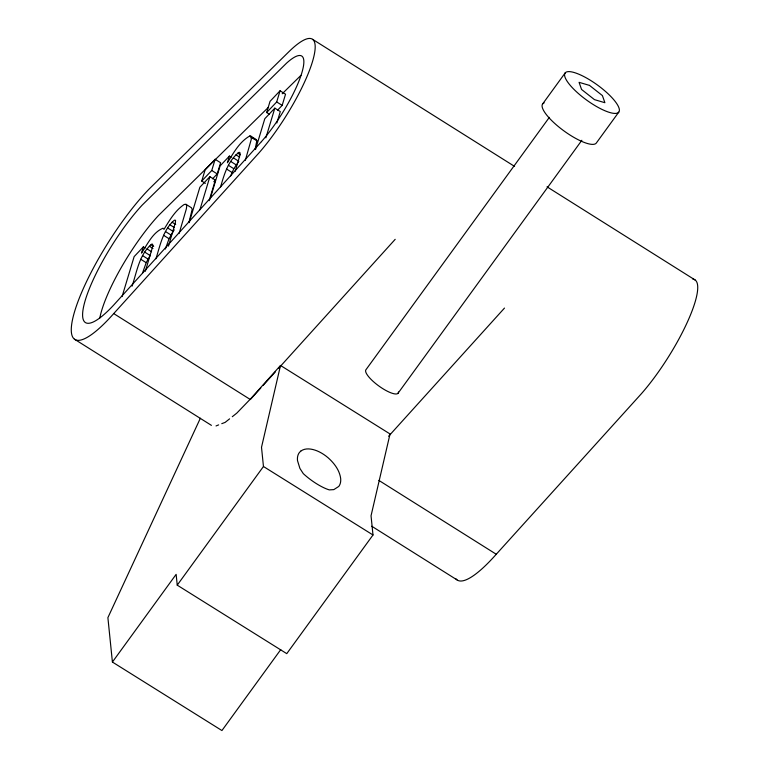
<?xml version="1.0" encoding="UTF-8"?>
<svg xmlns="http://www.w3.org/2000/svg" width="769" height="769" viewBox="0 0 769 769"><rect width="100%" height="100%" fill="white"/><g stroke="black" fill="none" stroke-linecap="round" stroke-linejoin="round"><path stroke-width="1.15" d="M231.229 157.222L229.412 156.078L227.384 162.788C233.478 153.041 239.438 141.832 249.762 135.998L250.886 136.2L251.319 139.199L245.311 160.375M250.886 136.2L256.356 139.631L256.827 140.756L255.154 149.109M280.512 365.467L261.508 447.289L263.459 466.495L177.235 585.151L286.76 653.65L372.994 534.984L371.043 515.788L390.037 433.966L280.512 365.467L250.396 399.053L236.765 413.155L232.286 416.711M122.079 296.584L134.142 256.615L143.38 246.859L145.206 248.003M143.38 246.859L141.506 253.097C147.504 244.282 152.714 232.411 163.028 228.21L164.018 229.335C169.545 220.251 175.207 210.514 184.214 204.458L185.983 204.314L191.443 207.755L192.192 209.341L189.011 222.203M132.057 286.164C136.959 271.717 139.276 253.991 152.089 243.917L152.877 245.051L152.339 247.743L145.331 271.284M155.944 258.759C160.202 245.34 163.038 229.777 174.371 220.194L175.553 220.27L175.37 222.626L168.469 246.109M179.148 233.363L186.348 208.908L186.723 205.9L185.983 204.314M189.184 222.654L199.863 187.252L209.889 176.678L215.358 180.109L209.158 200.671M205.381 183.358L201.738 181.061L205.112 169.882L215.137 159.298L220.597 162.74L217.223 173.919L212.6 178.802M199.902 209.793L209.889 176.678M201.738 181.061L211.763 170.478L215.137 159.298M210.11 199.017L220.097 165.902L229.412 156.078M220.501 187.213C224.144 174.669 228.057 160.5 239.034 152.339L239.841 152.473L240.111 153.512L239.543 156.482L235.179 171.285M255.5 149.551L264.805 118.724L274.831 108.141L280.291 111.582L276.85 123.002M269.41 114.254L266.67 112.534L270.044 101.345L280.07 90.771L285.539 94.203L282.165 105.391L277.532 110.275M265.872 137.834L274.831 108.141M266.67 112.534L276.696 101.95L280.07 90.771M142.544 272.957L146.197 262.69L150.157 255.539L144.697 252.097M165.373 249.041L169.045 238.736L174.227 229.777M230.546 176.168L233.843 168.738L238.784 161.279L233.324 157.837M200.363 418.23L107.891 617.651L112.409 662.051L221.933 730.55L280.762 649.594M112.409 662.051L176.139 574.347L177.235 585.151M542.722 103.834L565.215 72.872M549.354 117.34L366.14 369.476A19.927 5.556 36 0 0 379.953 386.778A19.927 5.556 36 0 0 398.486 391.988M397.938 393.382L581.864 140.275M618.747 112.168A33.202 9.266 36 0 1 573.482 88.896A33.202 9.266 36 0 1 583.719 76.496A33.202 9.266 36 0 1 618.747 112.168L596.254 143.121A33.202 9.266 36 0 1 561.264 128.894A33.202 9.266 36 0 1 544.154 102.883M113.725 313.589L258.567 153.367A79.697 18.677 -57.8 0 0 312.425 61.808A79.697 18.677 -57.8 0 0 289.567 51.062L149.08 189.087A99.614 23.339 -57.8 0 0 74.122 313.204A99.614 23.339 -57.8 0 0 113.725 313.589L250.348 399.534L260.806 387.97M263.219 385.298L275.292 371.946M278.513 368.389L395.189 239.322M388.614 436.254L504.483 308.081M455.873 578.749A99.614 23.339 -57.8 0 0 496.255 554.257L641.106 394.036A79.697 18.677 -57.8 0 0 687.697 321.375A79.697 18.677 -57.8 0 0 692.869 279.137M213.811 181.744L215.358 180.109M268.554 107.179L158.452 215.541A79.688 18.667 -57.8 0 0 99.797 318.01M282.194 93.78L300.948 75.352M229.604 418.836L225.134 422.392L221.77 423.671M216.031 425.949L218.656 424.882M255.221 139.439L256.356 139.631M263.459 466.495L372.994 534.984M312.656 39.363L514.576 166.402M547.038 186.829L695.186 280.041M276.696 101.95L282.165 105.391M249.762 135.998L254.308 138.862M251.367 137.324L256.827 140.756M237.717 153.118L240.447 154.829M235.92 154.8L239.563 157.097M230.729 161.452L236.198 164.893M228.383 165.297L233.843 168.738M226.519 169.007L231.978 172.448M211.763 170.478L217.223 173.919M172.054 222.203L175.697 224.5M169.891 224.75L174.448 227.614M167.623 227.932L173.092 231.373M165.45 231.527L170.92 234.968M163.586 235.295L169.045 238.736M150.984 244.609L153.713 246.32M149.321 246.186L152.964 248.483M147.004 248.887L151.56 251.751M142.553 255.616L148.013 259.057M140.727 259.249L146.197 262.69M378.867 480.404L496.255 554.257M74.449 339.177L211.427 425.363M371.744 526.227L456.978 579.855M261.402 141.669L113.716 305.033A79.688 18.667 -57.8 0 1 84.878 301.583A79.688 18.667 -57.8 0 1 142.063 205.227L286.616 63.106A59.761 14.005 -57.8 0 1 301.39 74.285A59.761 14.005 -57.8 0 1 261.402 141.669M300.737 451.134L299.391 452.518A28.405 15.486 41 0 0 297.507 460.631L299.91 468.427L303.294 473.637A25.896 7.229 36 0 0 329.295 489.891L333.804 489.622L338.764 486.441A28.405 15.486 41 0 0 340.648 478.318C339.494 470.119 334.159 463.159 328.123 457.786A24.762 13.506 41 0 0 317.068 450.874C311.964 448.846 305.485 447.587 300.737 451.134M589.487 85.397L579.067 82.331L581.556 89.454L594.475 99.643L604.895 102.71L602.406 95.587L589.487 85.397"/></g></svg>
